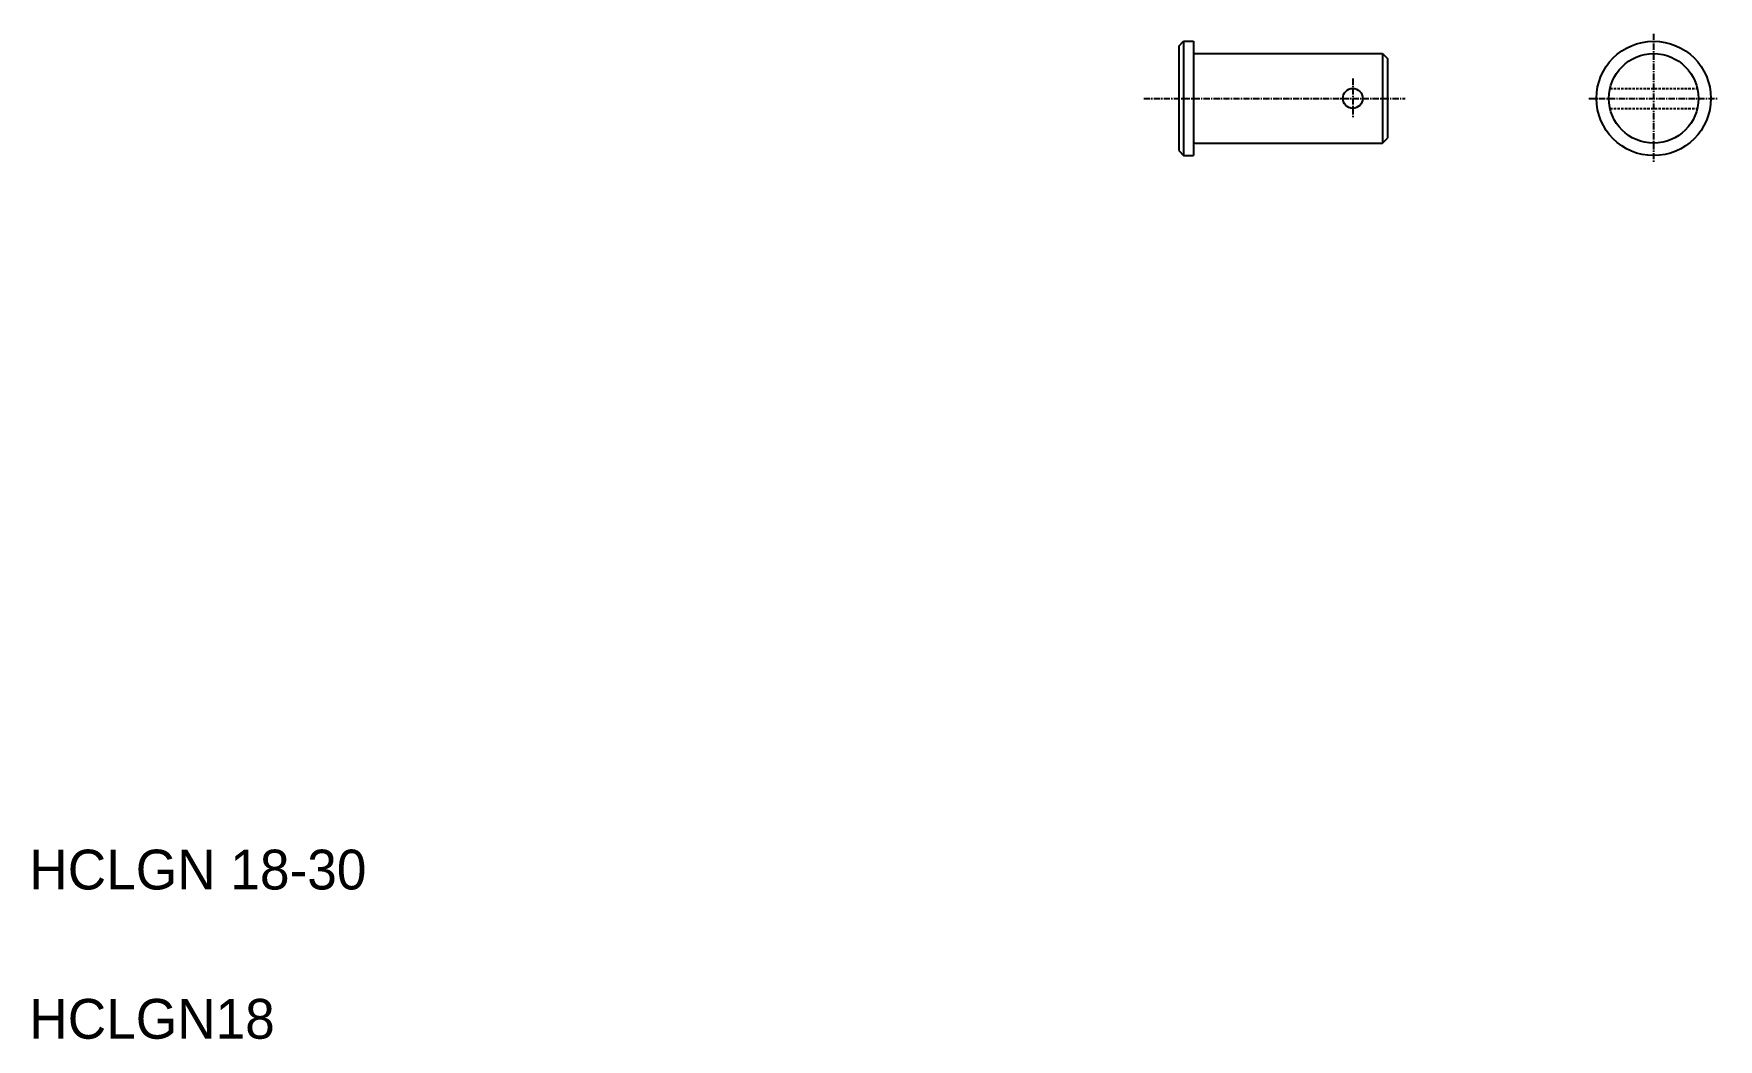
# Model space of a CAD drawing. Extents: x 21 to 360, y 20 to 222.
import ezdxf

# ---------------------------------------------------------------- set-up
doc = ezdxf.new("R2010")
doc.units = 0
doc.linetypes.add('CENTER', pattern=[2, 1.25, -0.25, 0.25, -0.25])
doc.linetypes.add('DASHED', pattern=[0.75, 0.5, -0.25])
doc.layers.get('0').update_dxf_attribs({"linetype": 'CONTINUOUS'})
doc.layers.add('CENTER', color=1, linetype='CENTER')

msp = doc.modelspace()

# ---------------------------------------------------------------- linework, layer by layer
at = {"color": 7, "linetype": 'CONTINUOUS'}
for p, q in [((251.09, 219.51), (252.09, 220.51)), ((252.09, 220.51), (252.09, 197.51)), ((252.09, 220.51), (254.09, 220.51)), ((254.09, 220.51), (254.09, 197.51)), ((251.09, 219.51), (251.09, 198.51)), ((254.39, 218.01), (292.09, 218.01)), ((292.09, 218.01), (292.09, 200.01)), ((292.09, 218.01), (293.09, 217.01)), ((293.09, 217.01), (293.09, 201.01)), ((254.39, 200.01), (292.09, 200.01)), ((292.09, 200.01), (293.09, 201.01)), ((251.09, 198.51), (252.09, 197.51)), ((252.09, 197.51), (254.09, 197.51))]:
    msp.add_line(p, q, dxfattribs=at)
at = {"color": 3, "linetype": 'DASHED'}
for p, q in [((337.81, 211.01), (355.36, 211.01)), ((337.81, 207.01), (355.36, 207.01))]:
    msp.add_line(p, q, dxfattribs=at)
at = {"color": 7, "linetype": 'CONTINUOUS'}
for centre, radius in [((346.59, 209.01), 11.5), ((346.59, 209.01), 9), ((286.09, 209.01), 2)]:
    msp.add_circle(centre, radius, dxfattribs=at)
for centre, start, end in [((254.39, 218.31), 180, 270), ((254.39, 199.71), 90, 180)]:
    msp.add_arc(centre, 0.3, start, end, dxfattribs=at)
at = {"layer": 'CENTER', "color": 1, "linetype": 'CENTER'}
for p, q in [((346.59, 222.01), (346.59, 196.01)), ((286.09, 213.01), (286.09, 205.01)), ((244.09, 209.01), (296.65, 209.01)), ((333.59, 209.01), (359.59, 209.01))]:
    msp.add_line(p, q, dxfattribs=at)

# ---------------------------------------------------------------- texts
at = {"color": 7, "linetype": 'CONTINUOUS'}
for s, p in [('HCLGN 18-30', (20, 50)), ('HCLGN18', (20, 20))]:
    msp.add_text(s, height=8, dxfattribs=at).set_placement(p)

doc.saveas('drawing.dxf')
